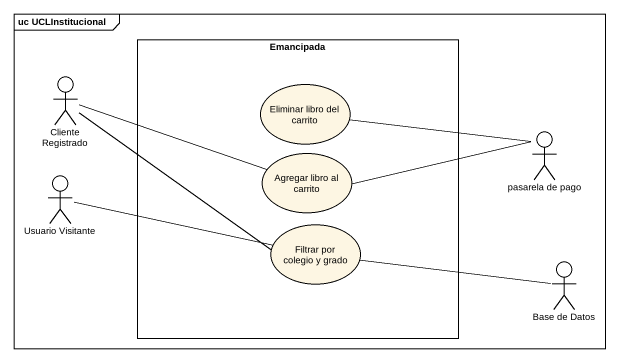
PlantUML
@startuml
mainframe uc UCLInstitucional
rectangle Emancipada {
  usecase "Eliminar libro del carrito" as Eliminar_libro_del_carrito
  usecase "Agregar libro al carrito" as Agregar_libro_al_carrito
  usecase "Filtrar por colegio y grado" as Filtrar_por_colegio_y_grado
}
actor "Cliente Registrado" as Cliente_Registrado
actor "pasarela de pago" as pasarela_de_pago
actor "Usuario Visitante" as Usuario_Visitante
actor "Base de Datos" as Base_de_Datos
Cliente_Registrado -right- Agregar_libro_al_carrito
Cliente_Registrado -right- Filtrar_por_colegio_y_grado
Eliminar_libro_del_carrito -right- pasarela_de_pago
Agregar_libro_al_carrito -right- pasarela_de_pago
Usuario_Visitante -right- Filtrar_por_colegio_y_grado
Filtrar_por_colegio_y_grado -right- Base_de_Datos
@enduml
